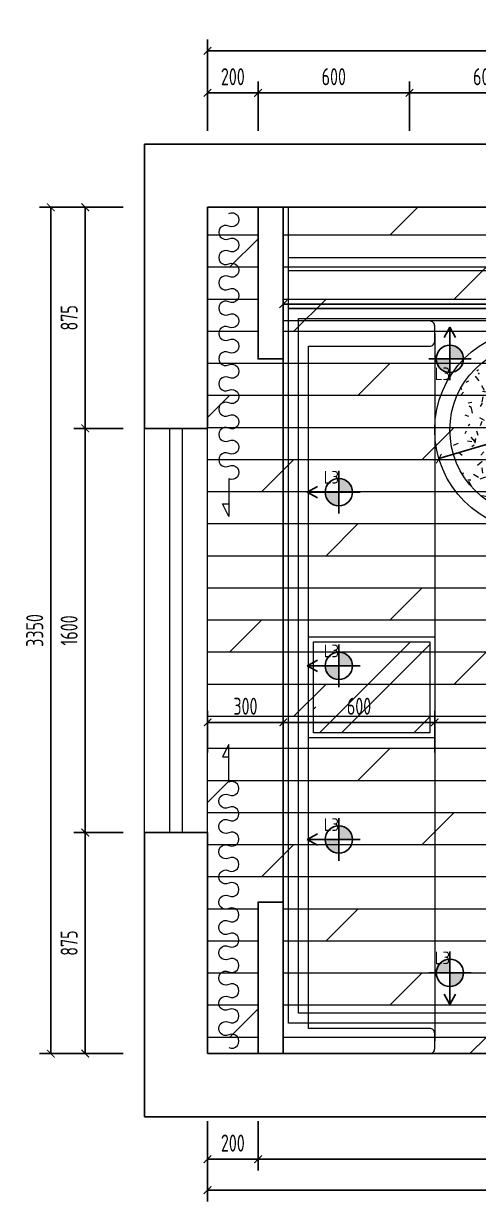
# Model space of a CAD drawing. Header units: millimetres. Extents: x 84706 to 155398, y -6776 to 36429.
# Drawn here: x 104593 to 106395, y 20431 to 25094 of the extents above; entities that cross this region are included whole.
import ezdxf

# ---------------------------------------------------------------- set-up
doc = ezdxf.new("R2010")
doc.units = ezdxf.units.MM
doc.linetypes.add('HIDDEN', pattern=[9.525, 6.35, -3.175])
doc.layers.get('Defpoints').update_dxf_attribs({"color": 250})
for name, color, linetype, lineweight in [('FC-Material【地坪分割线】', 138, 'Continuous', 0), ('FF-Curtain【平面窗帘】', 32, 'Continuous', 0), ('FF-Finish【平面完成尺寸】', 44, 'Continuous', 0), ('FF-Win【窗】', 132, 'Continuous', 0), ('FF-【活动成品家具】', 51, 'Continuous', 0), ('RC-dimensions', 44, 'Continuous', 0), ('RC-Modelling【天花造型】', 30, 'Continuous', 0)]:
    doc.layers.add(name, color=color, linetype=linetype, lineweight=lineweight)
for name, color, linetype in [('P-01-墙体完成面', 3, 'Continuous'), ('P-04-天花Ceiling Lighting', 1, 'Continuous'), ('WALL【墙体】', 7, 'Continuous')]:
    doc.layers.add(name, color=color, linetype=linetype)
doc.styles.add('MT-DIM', font='ARCHS.SHX', dxfattribs={"width": 0.8})
doc.styles.add('XZC', font='SIMPLEX.SHX', dxfattribs={"width": 0.7, "bigfont": 'hztxt.shx'})
doc.styles.add('尺寸标注', font='ARCHS.SHX', dxfattribs={"width": 0.8})
doc.linetypes.add('LED_LINE', pattern='A,12.7,-5.08,["LED",XZC,S=2.54,R=0,X=-2.54,Y=-1.27],-6.35', length=24.13)
doc.dimstyles.new('海龙1：25', dxfattribs={"dimscale": 25, "dimtxt": 2.25, "dimasz": 1, "dimexe": 1.5, "dimexo": 1, "dimgap": 1, "dimtad": 1, "dimdec": 0, "dimrnd": 5, "dimdsep": 46, "dimtxsty": '尺寸标注', "dimblk": 'ARCHTICK', "dimblk1": 'ARCHTICK', "dimblk2": 'ARCHTICK', "dimcen": 1, "dimclrd": 44, "dimclre": 44, "dimclrt": 2, "dimadec": 0, "dimazin": 0, "dimtfac": 1, "dimtdec": 0, "dimtix": 1, "dimtmove": 2, "dimatfit": 3, "dimldrblk": 'hl_arrow2', "dimfxl": 0, "dimarcsym": 0})

# ---------------------------------------------------------------- blocks, each defined once
blk = doc.blocks.new('hlw_3_1600_250')
for p, q in [((-0.5, 0.078125), (0.5, 0.078125)), ((-0.5, -0.078125), (0.5, -0.078125))]:
    blk.add_line(p, q)
at = {"linetype": 'HIDDEN', "ltscale": 15}
for p, q in [((-0.5, 0.015625), (0.5, 0.015625)), ((-0.5, -0.015625), (0.5, -0.015625))]:
    blk.add_line(p, q, dxfattribs=at)
blk = doc.blocks.new('_ArchTick')
at = {"color": 2, "linetype": 'ByBlock', "const_width": 0.15}
blk.add_lwpolyline([(-0.5, -0.5), (0.5, 0.5)], dxfattribs=at)
blk = doc.blocks.new('*D201')
at = {"layer": 'Defpoints', "color": 0, "transparency": 16777216}
for p in [(105521.8, 24819.4), (105321.8, 24366.4), (105521.8, 24366.4)]:
    blk.add_point(p, dxfattribs=at)
at = {"layer": 'RC-dimensions', "color": 44, "lineweight": -2, "transparency": 16777216}
for p, q in [((105321.8, 24669.4), (105321.8, 24864.4)), ((105521.8, 24669.4), (105521.8, 24864.4)), ((105321.8, 24819.4), (105521.8, 24819.4))]:
    blk.add_line(p, q, dxfattribs=at)
at = {"layer": 'RC-dimensions', "color": 44, "lineweight": -2, "transparency": 16777216, "xscale": 30, "yscale": 30, "zscale": 30, "rotation": 180}
blk.add_blockref('_ArchTick', (105321.8, 24819.4), dxfattribs=at)
at = {"layer": 'RC-dimensions', "color": 44, "lineweight": -2, "transparency": 16777216, "xscale": 30, "yscale": 30, "zscale": 30}
blk.add_blockref('_ArchTick', (105521.8, 24819.4), dxfattribs=at)
at = {"layer": 'RC-dimensions', "color": 2, "transparency": 16777216, "insert": (105421.8, 24883.2), "char_height": 67.5, "attachment_point": 5, "style": '尺寸标注'}
blk.add_mtext('200', dxfattribs=at)
blk = doc.blocks.new('hl_arrow2')
at = {"color": 2}
blk.add_line((-0.22, 0), (-1, 0), dxfattribs=at)
blk.add_lwpolyline([(-0.22, 0), (-0.86, -0.69), (-0.65, -0.86), (0, 0), (-0.65, 0.86), (-0.86, 0.69)], close=True, dxfattribs=at)
for points in [[(-0.86, 0.69), (-0.65, 0.86), (-0.22, 0), (0, 0)], [(-0.86, -0.69), (-0.65, -0.86), (-0.22, 0), (0, 0)]]:
    blk.add_solid(points, dxfattribs=at)
blk = doc.blocks.new('*D202')
at = {"layer": 'Defpoints', "color": 0, "transparency": 16777216}
for p in [(104836.9, 21891.4), (105136.9, 21891.4), (105136.9, 21016.4)]:
    blk.add_point(p, dxfattribs=at)
at = {"layer": 'RC-dimensions', "color": 44, "lineweight": -2, "transparency": 16777216}
for p, q in [((104986.9, 21891.4), (104791.9, 21891.4)), ((104836.9, 21016.4), (104836.9, 21891.4)), ((104986.9, 21016.4), (104791.9, 21016.4))]:
    blk.add_line(p, q, dxfattribs=at)
at = {"layer": 'RC-dimensions', "color": 44, "lineweight": -2, "transparency": 16777216, "xscale": 30, "yscale": 30, "zscale": 30}
for p, rotation in [((104836.9, 21891.4), 90), ((104836.9, 21016.4), 270)]:
    blk.add_blockref('_ArchTick', p, dxfattribs=dict(at, rotation=rotation))
at = {"layer": 'RC-dimensions', "color": 2, "transparency": 16777216, "insert": (104773.2, 21453.9), "char_height": 67.5, "attachment_point": 5, "rotation": 90, "style": '尺寸标注'}
blk.add_mtext('875', dxfattribs=at)
blk = doc.blocks.new('*D203')
at = {"layer": 'Defpoints', "color": 0, "transparency": 16777216}
for p in [(104836.9, 24366.4), (105136.9, 24366.4), (105136.9, 23491.4)]:
    blk.add_point(p, dxfattribs=at)
at = {"layer": 'RC-dimensions', "color": 44, "lineweight": -2, "transparency": 16777216}
for p, q in [((104986.9, 24366.4), (104791.9, 24366.4)), ((104836.9, 23491.4), (104836.9, 24366.4)), ((104986.9, 23491.4), (104791.9, 23491.4))]:
    blk.add_line(p, q, dxfattribs=at)
at = {"layer": 'RC-dimensions', "color": 44, "lineweight": -2, "transparency": 16777216, "xscale": 30, "yscale": 30, "zscale": 30}
for p, rotation in [((104836.9, 24366.4), 90), ((104836.9, 23491.4), 270)]:
    blk.add_blockref('_ArchTick', p, dxfattribs=dict(at, rotation=rotation))
at = {"layer": 'RC-dimensions', "color": 2, "transparency": 16777216, "insert": (104773.2, 23928.9), "char_height": 67.5, "attachment_point": 5, "rotation": 90, "style": '尺寸标注'}
blk.add_mtext('875', dxfattribs=at)
blk = doc.blocks.new('*D204')
at = {"layer": 'Defpoints', "color": 0, "transparency": 16777216}
for p in [(104836.9, 23491.4), (105136.9, 23491.4), (105136.9, 21891.4)]:
    blk.add_point(p, dxfattribs=at)
at = {"layer": 'RC-dimensions', "color": 44, "lineweight": -2, "transparency": 16777216}
for p, q in [((104986.9, 23491.4), (104791.9, 23491.4)), ((104836.9, 21891.4), (104836.9, 23491.4)), ((104986.9, 21891.4), (104791.9, 21891.4))]:
    blk.add_line(p, q, dxfattribs=at)
at = {"layer": 'RC-dimensions', "color": 44, "lineweight": -2, "transparency": 16777216, "xscale": 30, "yscale": 30, "zscale": 30}
for p, rotation in [((104836.9, 23491.4), 90), ((104836.9, 21891.4), 270)]:
    blk.add_blockref('_ArchTick', p, dxfattribs=dict(at, rotation=rotation))
at = {"layer": 'RC-dimensions', "color": 2, "transparency": 16777216, "insert": (104773.2, 22691.4), "char_height": 67.5, "attachment_point": 5, "rotation": 90, "style": '尺寸标注'}
blk.add_mtext('1600', dxfattribs=at)
blk = doc.blocks.new('*D214')
at = {"layer": 'Defpoints', "color": 0, "transparency": 16777216}
for p in [(105321.8, 21016.4), (105521.8, 21016.4), (105321.8, 20598.5)]:
    blk.add_point(p, dxfattribs=at)
at = {"layer": 'RC-dimensions', "color": 44, "lineweight": -2, "transparency": 16777216}
for p, q in [((105321.8, 20748.5), (105321.8, 20553.5)), ((105521.8, 20748.5), (105521.8, 20553.5)), ((105521.8, 20598.5), (105321.8, 20598.5))]:
    blk.add_line(p, q, dxfattribs=at)
at = {"layer": 'RC-dimensions', "color": 44, "lineweight": -2, "transparency": 16777216, "xscale": 30, "yscale": 30, "zscale": 30, "rotation": 180}
blk.add_blockref('_ArchTick', (105321.8, 20598.5), dxfattribs=at)
at = {"layer": 'RC-dimensions', "color": 44, "lineweight": -2, "transparency": 16777216, "xscale": 30, "yscale": 30, "zscale": 30}
blk.add_blockref('_ArchTick', (105521.8, 20598.5), dxfattribs=at)
at = {"layer": 'RC-dimensions', "color": 2, "transparency": 16777216, "insert": (105421.8, 20662.3), "char_height": 67.5, "attachment_point": 5, "style": '尺寸标注'}
blk.add_mtext('200', dxfattribs=at)
blk = doc.blocks.new('*D215')
at = {"layer": 'Defpoints', "color": 0, "transparency": 16777216}
for p in [(105521.8, 21016.4), (109721.8, 21016.4), (109721.8, 20598.5)]:
    blk.add_point(p, dxfattribs=at)
at = {"layer": 'RC-dimensions', "color": 44, "lineweight": -2, "transparency": 16777216}
for p, q in [((105521.8, 20748.5), (105521.8, 20553.5)), ((109721.8, 20748.5), (109721.8, 20553.5)), ((105521.8, 20598.5), (109721.8, 20598.5))]:
    blk.add_line(p, q, dxfattribs=at)
at = {"layer": 'RC-dimensions', "color": 44, "lineweight": -2, "transparency": 16777216, "xscale": 30, "yscale": 30, "zscale": 30, "rotation": 180}
blk.add_blockref('_ArchTick', (105521.8, 20598.5), dxfattribs=at)
at = {"layer": 'RC-dimensions', "color": 44, "lineweight": -2, "transparency": 16777216, "xscale": 30, "yscale": 30, "zscale": 30}
blk.add_blockref('_ArchTick', (109721.8, 20598.5), dxfattribs=at)
at = {"layer": 'RC-dimensions', "color": 2, "transparency": 16777216, "insert": (107621.8, 20662.3), "char_height": 67.5, "attachment_point": 5, "style": '尺寸标注'}
blk.add_mtext('4200', dxfattribs=at)
blk = doc.blocks.new('*D219')
at = {"layer": 'Defpoints', "color": 0, "transparency": 16777216}
for p in [(105321.8, 20776.3), (109721.8, 20776.3), (105321.8, 20476.3)]:
    blk.add_point(p, dxfattribs=at)
at = {"layer": 'RC-dimensions', "color": 44, "lineweight": -2, "transparency": 16777216}
for p, q in [((105321.8, 20626.3), (105321.8, 20431.3)), ((109721.8, 20626.3), (109721.8, 20431.3)), ((109721.8, 20476.3), (105321.8, 20476.3))]:
    blk.add_line(p, q, dxfattribs=at)
at = {"layer": 'RC-dimensions', "color": 44, "lineweight": -2, "transparency": 16777216, "xscale": 30, "yscale": 30, "zscale": 30, "rotation": 180}
blk.add_blockref('_ArchTick', (105321.8, 20476.3), dxfattribs=at)
at = {"layer": 'RC-dimensions', "color": 44, "lineweight": -2, "transparency": 16777216, "xscale": 30, "yscale": 30, "zscale": 30}
blk.add_blockref('_ArchTick', (109721.8, 20476.3), dxfattribs=at)
at = {"layer": 'RC-dimensions', "color": 2, "transparency": 16777216, "insert": (107521.8, 20540.1), "char_height": 67.5, "attachment_point": 5, "style": '尺寸标注'}
blk.add_mtext('4400', dxfattribs=at)
blk = doc.blocks.new('*D221')
at = {"layer": 'Defpoints', "color": 0, "transparency": 16777216}
for p in [(104700.7, 24366.4), (105000.7, 24366.4), (105000.7, 21016.4)]:
    blk.add_point(p, dxfattribs=at)
at = {"layer": 'RC-dimensions', "color": 44, "lineweight": -2, "transparency": 16777216}
for p, q in [((104850.7, 24366.4), (104655.7, 24366.4)), ((104700.7, 21016.4), (104700.7, 24366.4)), ((104850.7, 21016.4), (104655.7, 21016.4))]:
    blk.add_line(p, q, dxfattribs=at)
at = {"layer": 'RC-dimensions', "color": 44, "lineweight": -2, "transparency": 16777216, "xscale": 30, "yscale": 30, "zscale": 30}
for p, rotation in [((104700.7, 24366.4), 90), ((104700.7, 21016.4), 270)]:
    blk.add_blockref('_ArchTick', p, dxfattribs=dict(at, rotation=rotation))
at = {"layer": 'RC-dimensions', "color": 2, "transparency": 16777216, "insert": (104636.9, 22691.4), "char_height": 67.5, "attachment_point": 5, "rotation": 90, "style": '尺寸标注'}
blk.add_mtext('3350', dxfattribs=at)
blk = doc.blocks.new('*D222')
at = {"layer": 'Defpoints', "color": 0, "transparency": 16777216}
for p in [(109721.8, 24985.6), (105321.8, 24685.6), (109721.8, 24685.6)]:
    blk.add_point(p, dxfattribs=at)
at = {"layer": 'RC-dimensions', "color": 44, "lineweight": -2, "transparency": 16777216}
for p, q in [((105321.8, 24835.6), (105321.8, 25030.6)), ((109721.8, 24835.6), (109721.8, 25030.6)), ((105321.8, 24985.6), (109721.8, 24985.6))]:
    blk.add_line(p, q, dxfattribs=at)
at = {"layer": 'RC-dimensions', "color": 44, "lineweight": -2, "transparency": 16777216, "xscale": 30, "yscale": 30, "zscale": 30, "rotation": 180}
blk.add_blockref('_ArchTick', (105321.8, 24985.6), dxfattribs=at)
at = {"layer": 'RC-dimensions', "color": 44, "lineweight": -2, "transparency": 16777216, "xscale": 30, "yscale": 30, "zscale": 30}
blk.add_blockref('_ArchTick', (109721.8, 24985.6), dxfattribs=at)
at = {"layer": 'RC-dimensions', "color": 2, "transparency": 16777216, "insert": (107521.8, 25049.4), "char_height": 67.5, "attachment_point": 5, "style": '尺寸标注'}
blk.add_mtext('4400', dxfattribs=at)
blk = doc.blocks.new('*D227')
at = {"layer": 'Defpoints', "color": 0, "transparency": 16777216}
for p in [(106121.8, 24819.4), (105521.8, 24366.4), (106121.8, 24366.4)]:
    blk.add_point(p, dxfattribs=at)
at = {"layer": 'RC-dimensions', "color": 44, "lineweight": -2, "transparency": 16777216}
for p, q in [((105521.8, 24669.4), (105521.8, 24864.4)), ((106121.8, 24669.4), (106121.8, 24864.4)), ((105521.8, 24819.4), (106121.8, 24819.4))]:
    blk.add_line(p, q, dxfattribs=at)
at = {"layer": 'RC-dimensions', "color": 44, "lineweight": -2, "transparency": 16777216, "xscale": 30, "yscale": 30, "zscale": 30, "rotation": 180}
blk.add_blockref('_ArchTick', (105521.8, 24819.4), dxfattribs=at)
at = {"layer": 'RC-dimensions', "color": 44, "lineweight": -2, "transparency": 16777216, "xscale": 30, "yscale": 30, "zscale": 30}
blk.add_blockref('_ArchTick', (106121.8, 24819.4), dxfattribs=at)
at = {"layer": 'RC-dimensions', "color": 2, "transparency": 16777216, "insert": (105821.8, 24883.2), "char_height": 67.5, "attachment_point": 5, "style": '尺寸标注'}
blk.add_mtext('600', dxfattribs=at)
blk = doc.blocks.new('海龙_08089383')
at = {"layer": 'FF-【活动成品家具】'}
h = blk.add_hatch(dxfattribs=at)
h.set_pattern_fill('AR-RROOF', color=8, scale=20.364318, angle=45)
h.set_pattern_definition([(45, (-180, -355), (438.9, 1170.4), [7758.8, -1034.5, 2586.27, -517.25]), (45, (123.6, 314.34), (-852.2, 120.7), [1551.76, -170.7, 3103.52, -387.94]), (45, (-308, 138.78), (1656.86, 2146.97), [4138.03, -724.16, 2069.01, -517.25])])
h.paths.add_polyline_path([(280, -355), (280, 5), (-180, 5), (-180, -355)])
blk.add_line((300, 1225), (300, -1575), dxfattribs=at)
blk.add_lwpolyline([(300, -1545, 0.414214), (280, -1525), (-200, -1525), (-200, 1175), (280, 1175, 0.414214), (300, 1195), (300, 1255, 0.414214), (280, 1275), (-300, 1275), (-300, -1625), (280, -1625, 0.414214), (300, -1605), (300, -1545)], format="xyb", dxfattribs=at)
blk.add_lwpolyline([(-200, 25), (300, 25), (300, -375), (-200, -375)], close=True, dxfattribs=at)
at = {"layer": 'FF-【活动成品家具】', "color": 8}
blk.add_lwpolyline([(-180, 5), (280, 5), (280, -355), (-180, -355)], close=True, dxfattribs=at)
blk = doc.blocks.new('海龙_08085835')
at = {"layer": 'FF-【活动成品家具】'}
h = blk.add_hatch(dxfattribs=at)
h.set_pattern_fill('地毯', color=8, scale=300, pattern_type=2)
h.set_pattern_definition([(0, (-124, -196), (132, 228), [12, -201, 9, -87, 18, -213]), (10, (-181, -73), (80.68, 285.34), [21, -51, 27, -159, 15, -198]), (20, (-211, -169), (133.47, 220.976), [24, -165, 21, -123, 15, -96]), (30, (-124, -187), (-21.97, 254.05), [15, -99, 12, -147, 9, -195]), (40, (-208, -121), (33.836, 216.37), [12, -132, 9, -84, 24, -153]), (50, (-163, -229), (-80.25, 235.733), [6, -111, 15, -183, 18, -93]), (60, (-154, -208), (-99.473, 223.71), [15, -123, 6, -144, 12, -111]), (70, (-187, -244), (-109.892, 215.587), [9, -57, 18, -96, 12, -132]), (80, (-172, -67), (-208.565, 164.72), [21, -132, 9, -156, 18, -147]), (90, (-154, -196), (-264, 111), [18, -93, 12, -183, 6, -186]), (100, (-202, -103), (-247.97, 145.145), [21, -117, 18, -96, 21, -219]), (110, (-223, -274), (-240.44, 81.69), [24, -78, 12, -159, 18, -174]), (120, (-304, -238), (-286.65, 28.49), [15, -201, 18, -93, 21, -123]), (130, (-238, -304), (-279.108, 71.266), [9, -66, 12, -129, 24, -168]), (140, (-328, -64), (-220.597, -34.206), [18, -108, 21, -93, 12, -126]), (150, (-79, -322), (-204.825, -120.767), [12, -84, 24, -186, 21, -171]), (160, (-277, -154), (-237.9, -162.43), [18, -126, 15, -114, 12, -183]), (170, (-259, -226), (-215.644, -169.123), [27, -99, 18, -135, 24, -132])])
h.paths.add_polyline_path([(-340, 0, 1), (340, 0, 1)])
for radius in [400, 340]:
    blk.add_circle((0, 0), radius, dxfattribs=at)
blk = doc.blocks.new('*D229')
at = {"layer": 'Defpoints', "color": 0, "transparency": 16777216}
for p in [(106721.8, 24819.4), (106121.8, 24366.4), (106721.8, 24366.4)]:
    blk.add_point(p, dxfattribs=at)
at = {"layer": 'RC-dimensions', "color": 44, "lineweight": -2, "transparency": 16777216}
for p, q in [((106121.8, 24669.4), (106121.8, 24864.4)), ((106721.8, 24669.4), (106721.8, 24864.4)), ((106121.8, 24819.4), (106721.8, 24819.4))]:
    blk.add_line(p, q, dxfattribs=at)
at = {"layer": 'RC-dimensions', "color": 44, "lineweight": -2, "transparency": 16777216, "xscale": 30, "yscale": 30, "zscale": 30, "rotation": 180}
blk.add_blockref('_ArchTick', (106121.8, 24819.4), dxfattribs=at)
at = {"layer": 'RC-dimensions', "color": 44, "lineweight": -2, "transparency": 16777216, "xscale": 30, "yscale": 30, "zscale": 30}
blk.add_blockref('_ArchTick', (106721.8, 24819.4), dxfattribs=at)
at = {"layer": 'RC-dimensions', "color": 2, "transparency": 16777216, "insert": (106421.8, 24883.2), "char_height": 67.5, "attachment_point": 5, "style": '尺寸标注'}
blk.add_mtext('600', dxfattribs=at)
blk = doc.blocks.new('*D231')
at = {"layer": 'Defpoints', "color": 0, "transparency": 16777216}
for p in [(105621.8, 22327.7), (105321.8, 22177.7), (105621.8, 22177.7)]:
    blk.add_point(p, dxfattribs=at)
at = {"layer": 'FF-Finish【平面完成尺寸】', "color": 44, "lineweight": -2, "transparency": 16777216}
for p, q in [((105321.8, 22207.7), (105321.8, 22372.7)), ((105621.8, 22207.7), (105621.8, 22372.7)), ((105321.8, 22327.7), (105621.8, 22327.7))]:
    blk.add_line(p, q, dxfattribs=at)
at = {"layer": 'FF-Finish【平面完成尺寸】', "color": 44, "lineweight": -2, "transparency": 16777216, "xscale": 30, "yscale": 30, "zscale": 30, "rotation": 180}
blk.add_blockref('_ArchTick', (105321.8, 22327.7), dxfattribs=at)
at = {"layer": 'FF-Finish【平面完成尺寸】', "color": 44, "lineweight": -2, "transparency": 16777216, "xscale": 30, "yscale": 30, "zscale": 30}
blk.add_blockref('_ArchTick', (105621.8, 22327.7), dxfattribs=at)
at = {"layer": 'FF-Finish【平面完成尺寸】', "color": 2, "transparency": 16777216, "insert": (105471.8, 22391.4), "char_height": 67.5, "attachment_point": 5, "style": '尺寸标注'}
blk.add_mtext('300', dxfattribs=at)
blk = doc.blocks.new('*D232')
at = {"layer": 'Defpoints', "color": 0, "transparency": 16777216}
for p in [(106221.8, 22327.7), (105621.8, 22177.7), (106221.8, 22177.7)]:
    blk.add_point(p, dxfattribs=at)
at = {"layer": 'FF-Finish【平面完成尺寸】', "color": 44, "lineweight": -2, "transparency": 16777216}
for p, q in [((105621.8, 22207.7), (105621.8, 22372.7)), ((106221.8, 22207.7), (106221.8, 22372.7)), ((105621.8, 22327.7), (106221.8, 22327.7))]:
    blk.add_line(p, q, dxfattribs=at)
at = {"layer": 'FF-Finish【平面完成尺寸】', "color": 44, "lineweight": -2, "transparency": 16777216, "xscale": 30, "yscale": 30, "zscale": 30, "rotation": 180}
blk.add_blockref('_ArchTick', (105621.8, 22327.7), dxfattribs=at)
at = {"layer": 'FF-Finish【平面完成尺寸】', "color": 44, "lineweight": -2, "transparency": 16777216, "xscale": 30, "yscale": 30, "zscale": 30}
blk.add_blockref('_ArchTick', (106221.8, 22327.7), dxfattribs=at)
at = {"layer": 'FF-Finish【平面完成尺寸】', "color": 2, "transparency": 16777216, "insert": (105921.8, 22391.4), "char_height": 67.5, "attachment_point": 5, "style": '尺寸标注'}
blk.add_mtext('600', dxfattribs=at)
blk = doc.blocks.new('*D233')
at = {"layer": 'Defpoints', "color": 0, "transparency": 16777216}
for p in [(107321.8, 22327.7), (106221.8, 22177.7), (107321.8, 22177.7)]:
    blk.add_point(p, dxfattribs=at)
at = {"layer": 'FF-Finish【平面完成尺寸】', "color": 44, "lineweight": -2, "transparency": 16777216}
for p, q in [((106221.8, 22207.7), (106221.8, 22372.7)), ((107321.8, 22207.7), (107321.8, 22372.7)), ((106221.8, 22327.7), (107321.8, 22327.7))]:
    blk.add_line(p, q, dxfattribs=at)
at = {"layer": 'FF-Finish【平面完成尺寸】', "color": 44, "lineweight": -2, "transparency": 16777216, "xscale": 30, "yscale": 30, "zscale": 30, "rotation": 180}
blk.add_blockref('_ArchTick', (106221.8, 22327.7), dxfattribs=at)
at = {"layer": 'FF-Finish【平面完成尺寸】', "color": 44, "lineweight": -2, "transparency": 16777216, "xscale": 30, "yscale": 30, "zscale": 30}
blk.add_blockref('_ArchTick', (107321.8, 22327.7), dxfattribs=at)
at = {"layer": 'FF-Finish【平面完成尺寸】', "color": 2, "transparency": 16777216, "insert": (106771.8, 22391.4), "char_height": 67.5, "attachment_point": 5, "style": '尺寸标注'}
blk.add_mtext('1100', dxfattribs=at)
blk = doc.blocks.new('*D244')
at = {"layer": 'Defpoints', "color": 0, "transparency": 16777216}
for p in [(105621.8, 23983.3), (105621.8, 23916.4), (109721.8, 23916.4)]:
    blk.add_point(p, dxfattribs=at)
at = {"layer": 'FF-Finish【平面完成尺寸】', "color": 44, "lineweight": -2, "transparency": 16777216}
for p, q in [((105621.8, 23946.4), (105621.8, 24028.3)), ((109721.8, 23946.4), (109721.8, 24028.3)), ((109721.8, 23983.3), (105621.8, 23983.3))]:
    blk.add_line(p, q, dxfattribs=at)
at = {"layer": 'FF-Finish【平面完成尺寸】', "color": 44, "lineweight": -2, "transparency": 16777216, "xscale": 30, "yscale": 30, "zscale": 30, "rotation": 180}
blk.add_blockref('_ArchTick', (105621.8, 23983.3), dxfattribs=at)
at = {"layer": 'FF-Finish【平面完成尺寸】', "color": 44, "lineweight": -2, "transparency": 16777216, "xscale": 30, "yscale": 30, "zscale": 30}
blk.add_blockref('_ArchTick', (109721.8, 23983.3), dxfattribs=at)
at = {"layer": 'FF-Finish【平面完成尺寸】', "color": 2, "transparency": 16777216, "insert": (107671.8, 24047), "char_height": 67.5, "attachment_point": 5, "style": '尺寸标注'}
blk.add_mtext('4100', dxfattribs=at)
blk = doc.blocks.new('*D245')
at = {"layer": 'Defpoints', "color": 0, "transparency": 16777216}
for p in [(107005.3, 23599.1), (106238.3, 23371.7)]:
    blk.add_point(p, dxfattribs=at)
at = {"layer": 'FF-Finish【平面完成尺寸】', "color": 44, "lineweight": -2, "transparency": 16777216}
for p in [(107300.3, 23686.5), (106238.3, 23371.7)]:
    blk.add_line(p, (107005.3, 23599.1), dxfattribs=at)
at = {"layer": 'FF-Finish【平面完成尺寸】', "color": 44, "lineweight": -2, "transparency": 16777216, "xscale": 30, "yscale": 30, "zscale": 30}
for p, rotation in [((107005.3, 23599.1), 196.5122017406868), ((106238.3, 23371.7), 16.51220174068682)]:
    blk.add_blockref('_ArchTick', p, dxfattribs=dict(at, rotation=rotation))
at = {"layer": 'FF-Finish【平面完成尺寸】', "color": 2, "transparency": 16777216, "insert": (107163.5, 23712.5), "char_height": 67.5, "attachment_point": 5, "rotation": 16.5122, "style": '尺寸标注'}
blk.add_mtext('∅800', dxfattribs=at)
blk = doc.blocks.new('*U272')
at = {"layer": 'P-04-天花Ceiling Lighting'}
h = blk.add_hatch(color=8, dxfattribs=at)
h.paths.add_polyline_path([(-54, 0), (0, 0), (0, 54, 0.414214)])
h.paths.add_polyline_path([(0, -54, 0.414214), (54, 0), (0, 0)])
at = {"layer": 'P-04-天花Ceiling Lighting', "color": 8}
for p, q in [((0, 124.9), (-22.8, 84.2)), ((0, 124.9), (0, -84)), ((0, 124.9), (22.8, 84.2)), ((84, 0), (-84, 0))]:
    blk.add_line(p, q, dxfattribs=at)
at = {"layer": 'P-04-天花Ceiling Lighting', "color": 1}
blk.add_circle((0, 0), 54, dxfattribs=at)
at = {"layer": 'P-04-天花Ceiling Lighting', "color": 50, "style": 'MT-DIM'}
blk.add_attdef('L1', (60, -84), '', height=50, dxfattribs=at)
blk = doc.blocks.new('*U1004')
at = {"layer": 'P-04-天花Ceiling Lighting'}
h = blk.add_hatch(color=8, dxfattribs=at)
h.paths.add_polyline_path([(0, 54), (0, 0), (54, 0, 0.414214)])
h.paths.add_polyline_path([(-54, 0, 0.414214), (0, -54), (0, 0)])
at = {"layer": 'P-04-天花Ceiling Lighting', "color": 8}
for p, q in [((0, -84), (0, 84)), ((124.9, 0), (-84, 0)), ((124.9, 0), (84.2, 22.8)), ((124.9, 0), (84.2, -22.8))]:
    blk.add_line(p, q, dxfattribs=at)
at = {"layer": 'P-04-天花Ceiling Lighting', "color": 1}
blk.add_circle((0, 0), 54, dxfattribs=at)
at = {"layer": 'P-04-天花Ceiling Lighting', "color": 50, "style": 'MT-DIM'}
blk.add_attdef('L1', (60, -84), '', height=50, dxfattribs=at)

msp = doc.modelspace()

# ---------------------------------------------------------------- hatches: boundary and pattern name
at = {"layer": 'FC-Material【地坪分割线】'}
h = msp.add_hatch(dxfattribs=at)
h.set_pattern_fill('DOLMIT', color=250, scale=20)
h.paths.add_polyline_path([(105621.8, 24366.4), (105621.8, 23766.4), (105521.8, 23766.4), (105521.8, 24366.4), (105321.8, 24366.4), (105321.8, 21016.4), (105521.8, 21016.4), (105521.8, 21616.4), (105621.8, 21616.4), (105621.8, 21016.4), (106621.8, 21016.4), (106621.8, 21116.4), (107471.8, 21116.4), (107471.8, 21116.4), (108871.8, 21116.4), (108871.8, 21116.4), (109721.8, 21116.4), (109721.8, 24366.4)])

# ---------------------------------------------------------------- linework, layer by layer
at = {"layer": 'Defpoints'}
msp.add_line((105621.8, 24366.4), (105621.8, 21016.4), dxfattribs=at)
at = {"layer": 'FF-Curtain【平面窗帘】'}
for points in [[(105406, 24342.2, -1.6), (105406, 24292.2, 1.6), (105406, 24242.2, -1.6), (105406, 24192.2, 1.6), (105406, 24142.2, -1.6), (105406, 24092.2, 1.6), (105406, 24042.2, -1.6), (105406, 23992.2, 1.6), (105406, 23942.2, -1.6), (105406, 23892.2, 1.6), (105406, 23842.2, -1.6), (105406, 23792.2, 1.6), (105406, 23742.2, -1.6), (105406, 23692.2, 1.6), (105406, 23642.2, -1.6), (105406, 23592.2, 1.6), (105406, 23542.2, -1.6), (105406, 23492.2, 1.6), (105406, 23442.2, -1.6), (105406, 23392.2, 1.6), (105406, 23342.2, -1.6), (105406, 23292.2), (105406, 23242.2), (105406, 23192.2), (105406, 23142.2), (105381, 23192.2), (105406, 23192.2)], [(105406, 21040.6, 1.6), (105406, 21090.6, -1.6), (105406, 21140.6, 1.6), (105406, 21190.6, -1.6), (105406, 21240.6, 1.6), (105406, 21290.6, -1.6), (105406, 21340.6, 1.6), (105406, 21390.6, -1.6), (105406, 21440.6, 1.6), (105406, 21490.6, -1.6), (105406, 21540.6, 1.6), (105406, 21590.6, -1.6), (105406, 21640.6, 1.6), (105406, 21690.6, -1.6), (105406, 21740.6, 1.6), (105406, 21790.6, -1.6), (105406, 21840.6, 1.6), (105406, 21890.6, -1.6), (105406, 21940.6, 1.6), (105406, 21990.6, -1.6), (105406, 22040.6, 1.6), (105406, 22090.6), (105406, 22140.6), (105406, 22190.6), (105406, 22240.6), (105381, 22190.6), (105406, 22190.6)]]:
    msp.add_lwpolyline(points, format="xyb", dxfattribs=at)
at = {"layer": 'FF-【活动成品家具】'}
msp.add_lwpolyline([(105621.8, 24366.4), (109721.8, 24366.4), (109721.8, 23916.4), (105621.8, 23916.4)], close=True, dxfattribs=at)
at = {"layer": 'P-01-墙体完成面'}
for points in [[(105621.8, 24366.4), (105621.8, 23766.4), (105521.8, 23766.4), (105521.8, 24366.4)], [(105621.8, 21016.4), (105621.8, 21616.4), (105521.8, 21616.4), (105521.8, 21016.4)]]:
    msp.add_lwpolyline(points, dxfattribs=at)
at = {"layer": 'RC-Modelling【天花造型】'}
for p, q in [((105621.8, 21016.4), (105621.8, 24366.4)), ((105641.8, 23966.4), (105641.8, 24366.4)), ((109701.8, 24166.4), (105641.8, 24166.4)), ((109701.8, 23966.4), (105641.8, 23966.4))]:
    msp.add_line(p, q, dxfattribs=at)
at = {"layer": 'RC-Modelling【天花造型】', "color": 1, "linetype": 'LED_LINE', "ltscale": 0.5}
msp.add_line((105641.8, 24116.4), (109701.8, 24116.4), dxfattribs=at)
at = {"layer": 'RC-Modelling【天花造型】'}
msp.add_lwpolyline([(105641.8, 23966.4), (109701.8, 23966.4), (109701.8, 21136.4), (105641.8, 21136.4)], close=True, dxfattribs=at)
at = {"layer": 'RC-Modelling【天花造型】', "color": 36}
msp.add_lwpolyline([(105681.8, 23926.4), (109661.8, 23926.4), (109661.8, 21176.4), (105681.8, 21176.4)], close=True, dxfattribs=at)
at = {"layer": 'WALL【墙体】'}
for p, q in [((105071.8, 23491.4), (105071.8, 24616.4)), ((105071.8, 24616.4), (112071.8, 24616.4)), ((105321.8, 23491.4), (105321.8, 24366.4)), ((105321.8, 24366.4), (112071.8, 24366.4)), ((105321.8, 23491.4), (105071.8, 23491.4)), ((105071.8, 20766.4), (105071.8, 21891.4)), ((105321.8, 21891.4), (105071.8, 21891.4)), ((105321.8, 21016.4), (105321.8, 21891.4)), ((105321.8, 21016.4), (112071.8, 21016.4)), ((105071.8, 20766.4), (112321.8, 20766.4))]:
    msp.add_line(p, q, dxfattribs=at)

# ---------------------------------------------------------------- block references
at = {"layer": 'FF-Win【窗】', "xscale": 1600, "yscale": 1600, "zscale": 1600, "rotation": 90}
msp.add_blockref('hlw_3_1600_250', (105196.8, 22691.4), dxfattribs=at)
at = {"layer": 'FF-【活动成品家具】'}
for name, p in [('海龙_08089383', (105921.8, 22641.4)), ('海龙_08085835', (106621.8, 23485.4))]:
    msp.add_blockref(name, p, dxfattribs=at)
at = {"layer": 'P-04-天花Ceiling Lighting', "color": 250}
ref = msp.add_blockref('*U272', (106281.8, 23766.4), dxfattribs=dict(at, xscale=-1))
ref.add_attrib('L1', 'L3', (106221.8, 23682.4), dxfattribs={"color": 50, "height": 50, "style": 'MT-DIM'})
ref = msp.add_blockref('*U1004', (105841.8, 23238.9), dxfattribs=dict(at, rotation=180))
ref.add_attrib('L1', 'L3', (105781.8, 23272.9), dxfattribs={"color": 50, "height": 50, "style": 'MT-DIM'})
ref = msp.add_blockref('*U1004', (105841.8, 22551.4), dxfattribs=dict(at, rotation=180))
ref.add_attrib('L1', 'L3', (105781.8, 22585.4), dxfattribs={"color": 50, "height": 50, "style": 'MT-DIM'})
ref = msp.add_blockref('*U1004', (105841.8, 21863.9), dxfattribs=dict(at, rotation=180))
ref.add_attrib('L1', 'L3', (105781.8, 21897.9), dxfattribs={"color": 50, "height": 50, "style": 'MT-DIM'})
ref = msp.add_blockref('*U272', (106281.8, 21336.4), dxfattribs=dict(at, rotation=180))
ref.add_attrib('L1', 'L3', (106221.8, 21370.4), dxfattribs={"color": 50, "height": 50, "style": 'MT-DIM'})

# ---------------------------------------------------------------- dimensions: what is measured, and where the dimension line sits
at = {"layer": 'FF-Finish【平面完成尺寸】', "color": 250}
for base, p1, p2, picture, middle in [((105621.8, 23983.3), (109721.8, 23916.4), (105621.8, 23916.4), '*D244', (107671.8, 24047)), ((105621.8, 22327.7), (105321.8, 22177.7), (105621.8, 22177.7), '*D231', (105471.8, 22391.4)), ((106221.8, 22327.7), (105621.8, 22177.7), (106221.8, 22177.7), '*D232', (105921.8, 22391.4)), ((107321.8, 22327.7), (106221.8, 22177.7), (107321.8, 22177.7), '*D233', (106771.8, 22391.4))]:
    dim = msp.add_linear_dim(base=base, p1=p1, p2=p2, dimstyle='海龙1：25', override={"dimscale": 30}, dxfattribs=at)
    dim.commit()
    dim.dimension.update_dxf_attribs({"geometry": picture, "text_midpoint": middle})
dim = msp.add_diameter_dim_2p(p1=(106238.3, 23371.7), p2=(107005.3, 23599.1), dimstyle='海龙1：25', override={"dimscale": 30}, dxfattribs=at)
dim.commit()
dim.dimension.update_dxf_attribs({"geometry": '*D245', "text_midpoint": (107163.5, 23712.5)})
at = {"layer": 'RC-dimensions'}
for base, p1, p2, picture, middle in [((109721.8, 24985.6), (105321.8, 24685.6), (109721.8, 24685.6), '*D222', (107521.8, 25049.4)), ((105521.8, 24819.4), (105321.8, 24366.4), (105521.8, 24366.4), '*D201', (105421.8, 24883.2)), ((106121.8, 24819.4), (105521.8, 24366.4), (106121.8, 24366.4), '*D227', (105821.8, 24883.2)), ((106721.8, 24819.4), (106121.8, 24366.4), (106721.8, 24366.4), '*D229', (106421.8, 24883.2)), ((105321.8, 20598.5), (105521.8, 21016.4), (105321.8, 21016.4), '*D214', (105421.8, 20662.3)), ((109721.8, 20598.5), (105521.8, 21016.4), (109721.8, 21016.4), '*D215', (107621.8, 20662.3)), ((105321.8, 20476.3), (109721.8, 20776.3), (105321.8, 20776.3), '*D219', (107521.8, 20540.1))]:
    dim = msp.add_linear_dim(base=base, p1=p1, p2=p2, dimstyle='海龙1：25', override={"dimscale": 30}, dxfattribs=at)
    dim.commit()
    dim.dimension.update_dxf_attribs({"geometry": picture, "text_midpoint": middle})
for base, p1, p2, angle, picture, middle in [((104700.7, 24366.4), (105000.7, 21016.4), (105000.7, 24366.4), 90, '*D221', (104636.9, 22691.4)), ((104836.9, 24366.4), (105136.9, 23491.4), (105136.9, 24366.4), 270, '*D203', (104773.2, 23928.9)), ((104836.9, 23491.4), (105136.9, 21891.4), (105136.9, 23491.4), 270, '*D204', (104773.2, 22691.4)), ((104836.9, 21891.4), (105136.9, 21016.4), (105136.9, 21891.4), 270, '*D202', (104773.2, 21453.9))]:
    dim = msp.add_linear_dim(base=base, p1=p1, p2=p2, angle=angle, dimstyle='海龙1：25', override={"dimscale": 30}, dxfattribs=at)
    dim.commit()
    dim.dimension.update_dxf_attribs({"geometry": picture, "text_midpoint": middle})

doc.saveas('drawing.dxf')
